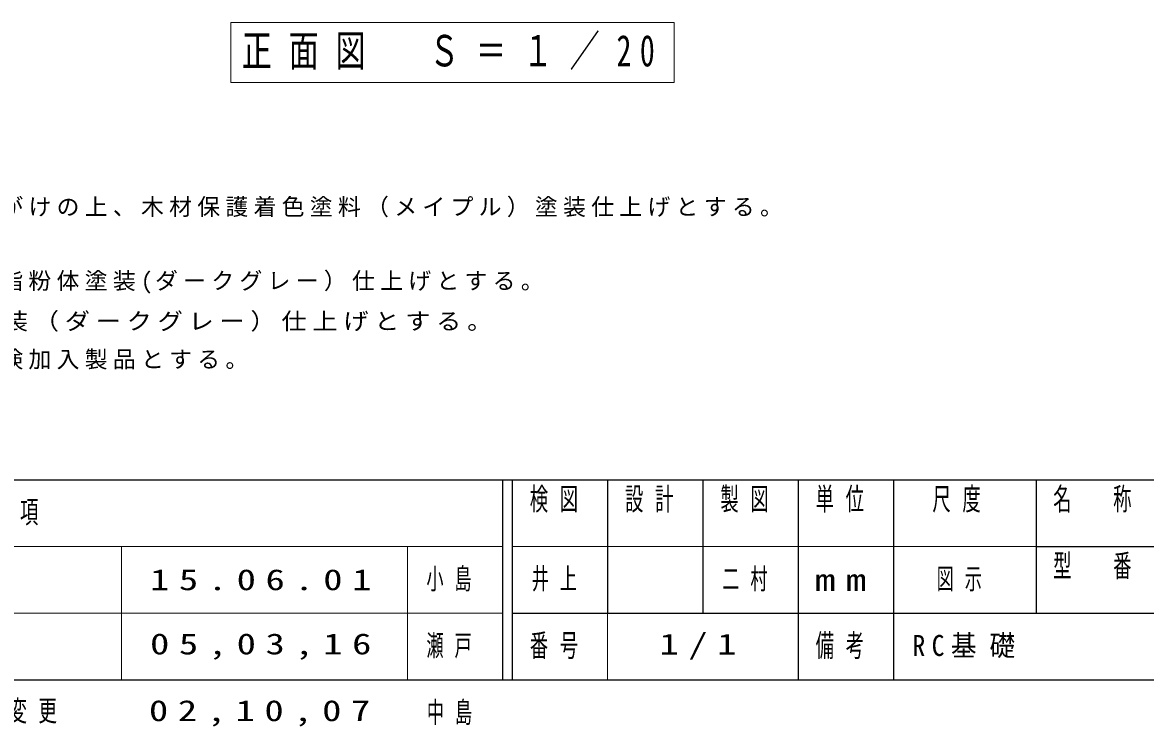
# Model space of a CAD drawing. Units: millimetres on the paper, scale 1:20. Extents: x -365 to 12, y -38 to 257.
# Drawn here: x -288.9 to -171, y -4.9 to 69 of the extents above; entities that cross this region are included whole.
import ezdxf

# ---------------------------------------------------------------- set-up
doc = ezdxf.new("R2010")
doc.units = ezdxf.units.MM
doc.layers.add('1_20', color=3, linetype='Continuous', lineweight=25)
doc.layers.add('99', color=7, linetype='Continuous', lineweight=13)
doc.layers.add('CLASS1', color=7, linetype='Continuous')
doc.styles.add('ＭＳ ゴシック', font='')
doc.styles.get('ＭＳ ゴシック').set_extended_font_data('MS Gothic')

msp = doc.modelspace()

# ---------------------------------------------------------------- linework, layer by layer
at = {"layer": '1_20', "color": 7, "lineweight": 13}
for p, q in [((-220.509, 68.969), (-267.009, 68.969)), ((-267.009, 68.969), (-267.009, 62.669)), ((-220.509, 62.669), (-220.509, 68.969)), ((-267.009, 62.669), (-220.509, 62.669))]:
    msp.add_line(p, q, dxfattribs=at)
at = {"layer": '99', "color": 20, "lineweight": 25}
for p, q in [((-365, 21), (0, 21)), ((-365, 0), (0, 0))]:
    msp.add_line(p, q, dxfattribs=at)
at = {"layer": '99', "color": 3, "lineweight": 25}
for p, q in [((-238.5, 21), (-238.5, 0)), ((-237.5, 21), (-237.5, 0)), ((-227.5, 21), (-227.5, 7)), ((-217.5, 21), (-217.5, 7)), ((-207.5, 21), (-207.5, 0)), ((-197.5, 21), (-197.5, 7)), ((-182.5, 21), (-182.5, 7)), ((-182.5, 14), (-70, 14)), ((-237.5, 7), (0, 7)), ((-197.5, 7), (-197.5, 0))]:
    msp.add_line(p, q, dxfattribs=at)
at = {"layer": '99'}
for p, q in [((-365, 14), (-238.5, 14)), ((-278.5, 14), (-278.5, 0)), ((-248.5, 14), (-248.5, 0)), ((-237.5, 14), (-182.5, 14)), ((-365, 7), (-238.5, 7)), ((-227.5, 7), (-227.5, 0))]:
    msp.add_line(p, q, dxfattribs=at)

# ---------------------------------------------------------------- texts
at = {"layer": '1_20', "color": 7, "insert": (-243.759, 65.819), "char_height": 3.299, "attachment_point": 5, "style": 'ＭＳ ゴシック'}
msp.add_mtext('\\T1.56;\\W0.7;正面図\u3000Ｓ＝１／20', dxfattribs=at)
at = {"layer": '99', "style": 'ＭＳ ゴシック'}
for s, insert, char_height, attachment_point in [('\\T1.64;\\W0.6;検図', (-232.5, 20.167), 2.346, 2), ('\\T1.64;\\W0.6;設計', (-222.5, 20.167), 2.346, 2), ('\\T1.64;\\W0.6;製図', (-212.5, 20.167), 2.346, 2), ('\\T1.64;\\W0.6;単位', (-202.5, 20.167), 2.346, 2), ('\\T1.64;\\W0.6;尺度', (-190.25, 20.167), 2.346, 2), ('\\T1.64;\\W0.6;名\u3000称', (-176, 20.167), 2.346, 2), ('\\T1.64;\\W0.6;改\u3000\u3000訂\u3000\u3000事\u3000\u3000項', (-301.75, 17.5), 2.346, 5), ('\\T1.64;\\W0.6;型\u3000番', (-176, 13.167), 2.346, 2), ('\\T1.64;\\W0.6;小島', (-246.5, 10.5), 2.199, 4), ('\\T1.64;\\W0.6;井上', (-232.5, 10.5), 2.199, 5), ('\\T1.64;\\W0.6;二村', (-212.5, 10.5), 2.199, 5), ('\\T1.64;\\W0.6;図示', (-190, 10.5), 2.199, 5), ('\\T1.5;\\W1.35;15.06.01', (-275.5, 10.5), 2.199, 4), ('\\T1.5;\\W1.35;mm', (-202.5, 10.5), 2.346, 5), ('\\T1.5;\\W1.35;05,03,16', (-275.5, 3.5), 2.199, 4), ('\\T1.64;\\W0.6;瀬戸', (-246.5, 3.5), 2.199, 4), ('\\T1.64;\\W0.6;番号', (-232.5, 3.5), 2.346, 5), ('\\T1.5;\\W1.35;1/1', (-217.5, 3.5), 2.199, 5), ('\\T1.64;\\W0.6;備考', (-202.5, 3.5), 2.346, 5), ('\\T1.5;\\W0.9;RC基礎', (-195.5, 3.5), 2.199, 4), ('\\T1.61;\\W0.65;特記仕様内容変更/ネジ・ボルト類仕様変更/表記変更', (-321.75, -3.5), 2.199, 5), ('\\T1.5;\\W1.35;02,10,07', (-263.5, -3.5), 2.199, 5), ('\\T1.64;\\W0.6;中島', (-243.5, -3.5), 2.199, 5)]:
    msp.add_mtext(s, dxfattribs=dict(at, insert=insert, char_height=char_height, attachment_point=attachment_point))
at = {"layer": 'CLASS1', "char_height": 1.76, "attachment_point": 7, "style": 'ＭＳ ゴシック'}
for s, insert in [('\\T1.23;木材は、ヒノキ（一等材）とし、カンナ・ペーパーがけの上、木材保護着色塗料（メイプル）塗装仕上げとする。', (-359.133, 48.529)), ('\\T1.23;鋼材は、電気亜鉛メッキ処理の上、ポリエステル樹脂粉体塗装(ダークグレー）仕上げとする。', (-359.133, 40.529)), ('\\T1.23;\\W1.1;鋳鉄は、FC\\~200とし、ポリエステル樹脂粉体塗装（ダークグレー）仕上げとする。', (-359.133, 36.529)), ('\\T1.23;本製品は、（一社）日本公園施設業協会賠償責任保険加入製品とする。', (-359.133, 32.529))]:
    msp.add_mtext(s, dxfattribs=dict(at, insert=insert))

doc.saveas('drawing.dxf')
